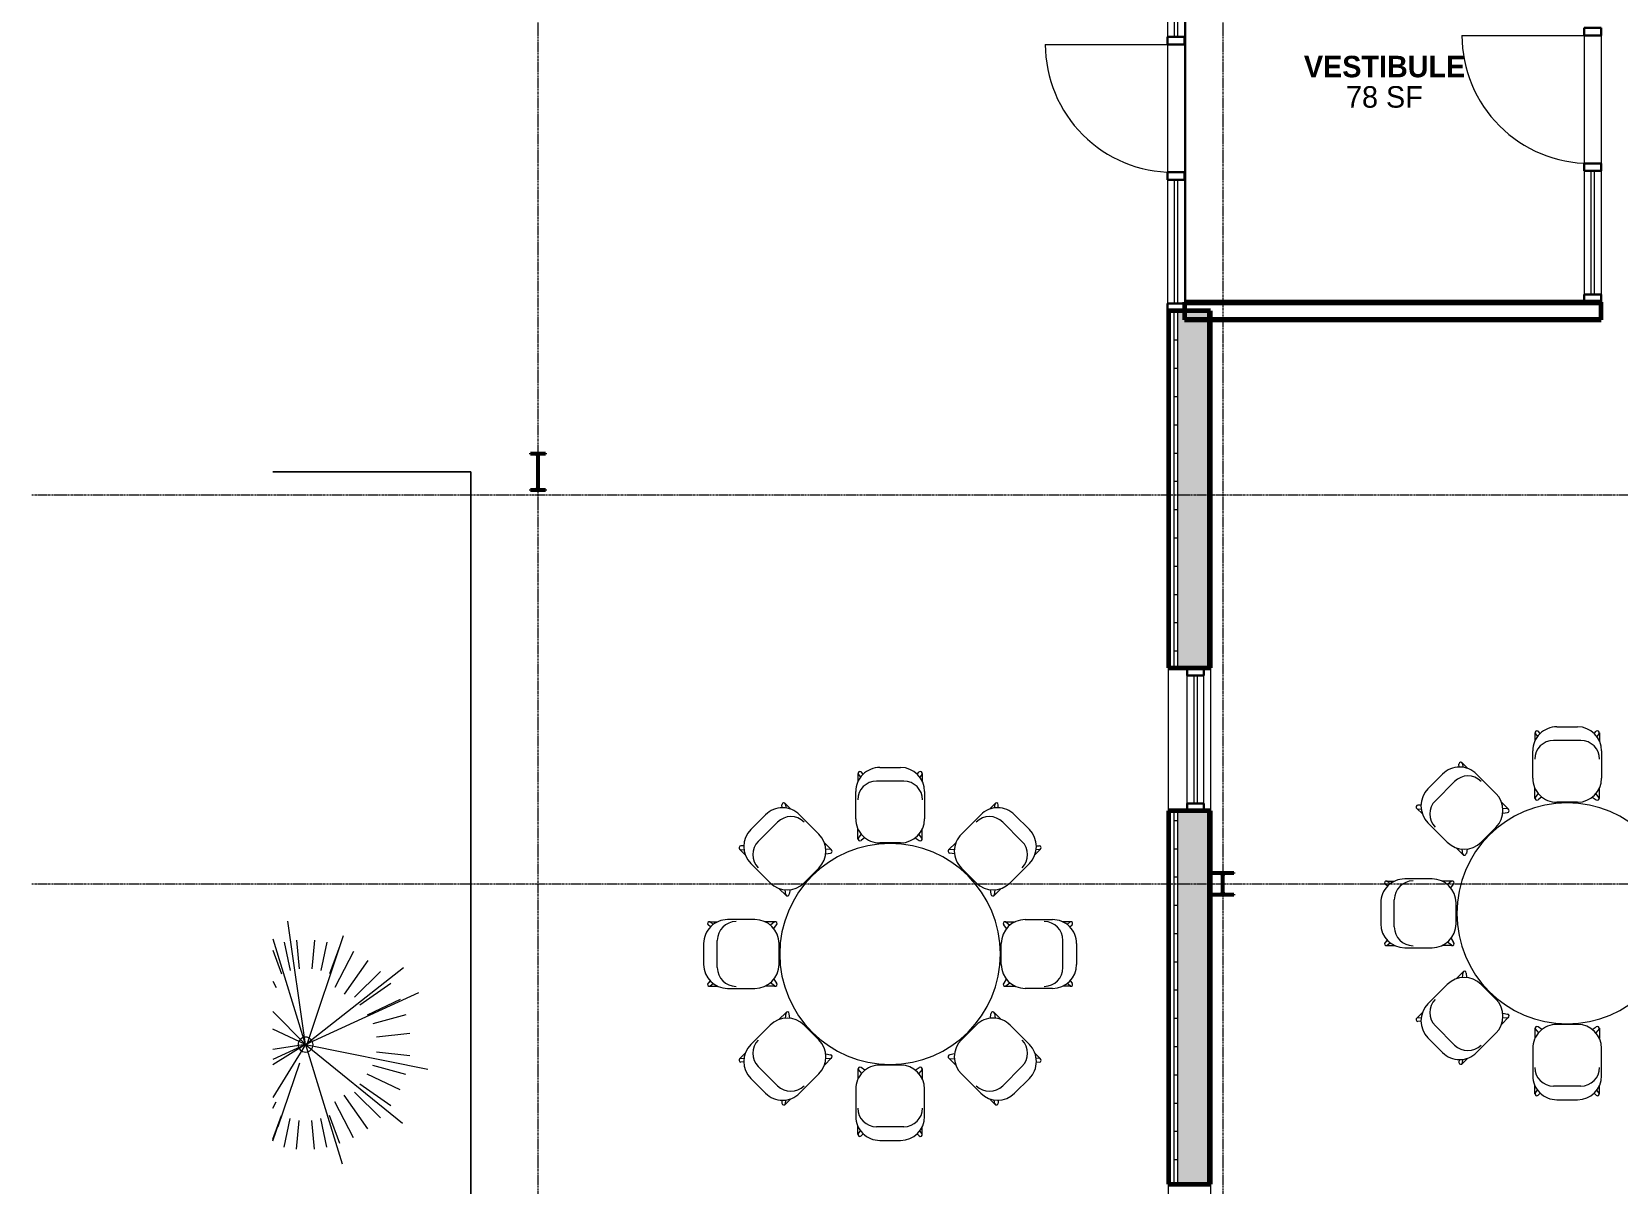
# Model space of a CAD drawing. Header units: inches. Extents: x 30 to 2293, y -1876 to -115.
# Drawn here: x 62 to 486, y -1358.8 to -1050.7 of the extents above; entities that cross this region are included whole.
import ezdxf

# ---------------------------------------------------------------- set-up
doc = ezdxf.new("R2010")
doc.units = ezdxf.units.IN
doc.header["$MEASUREMENT"] = 0
doc.linetypes.add('Grid Line 1_2_', pattern=[0.875, 0.5, -0.125, 0.125, -0.125])
for name, color, linetype, lineweight in [('A-AREA-IDEN', 2, 'Continuous', 9), ('A-DOOR', 31, 'Continuous', 18), ('A-GLAZ-CURT', 52, 'Continuous', 9), ('A-GLAZ-CWMG', 51, 'Continuous', 9), ('A-WALL', 113, 'Continuous', 18), ('A-WALL-PATT', 111, 'Continuous', 60), ('C-TOPO', 7, 'Continuous', 9), ('I-FURN', 30, 'Continuous', 9), ('I-FURN-PNLS', 30, 'Continuous', 9), ('I-WALL', 2, 'Continuous', 18), ('L-PLNT', 71, 'Continuous', 9), ('L-SITE-WALL', 31, 'Continuous', 18), ('S-COLS', 52, 'Continuous', 9), ('S-GRID', 1, 'Continuous', 9)]:
    doc.layers.add(name, color=color, linetype=linetype, lineweight=lineweight)
doc.styles.add('Century Gothic', font='GOTHIC.TTF', dxfattribs={"height": 5.748447})
doc.styles.add('Century Gothic_B', font='GOTHICB.TTF', dxfattribs={"height": 5.744479})
pattern_1 = [(45, (0, 0), (-6.335677, 6.335677), []), (45, (0, 9.6), (-6.335677, 6.335677), [])]
pattern_2 = [(0, (0, 0), (20.48, 5.12), [0.845, -14.515, 0.845, -14.515, -81.92]), (0, (0, 0), (20.48, 5.12), [-30.72, 0.845, -29.875, 0.845, -14.515, -35.84]), (0, (0, 0), (20.48, 5.12), [-76.8, 0.845, -9.395, 0.845, -24.755]), (120, (7.68, 2.56), (-14.67405, 15.1762), [0.845, -14.515, 0.845, -14.515, -81.92]), (120, (7.68, 2.56), (-14.67405, 15.1762), [-30.72, 0.845, -29.875, 0.845, -14.515, -35.84]), (120, (7.68, 2.56), (-14.67405, 15.1762), [-76.8, 0.845, -9.395, 0.845, -24.755]), (240, (10.24, 12.8), (-5.80595, -20.2962), [0.845, -14.515, 0.845, -14.515, -81.92]), (240, (10.24, 12.8), (-5.80595, -20.2962), [-30.72, 0.845, -29.875, 0.845, -14.515, -35.84]), (240, (10.24, 12.8), (-5.80595, -20.2962), [-76.8, 0.845, -9.395, 0.845, -24.755])]

# ---------------------------------------------------------------- blocks, each defined once
blk = doc.blocks.new('System Panel - Exterior Glazing-430040-Floor Plan - Office Annex')
at = {"layer": 'A-GLAZ-CURT', "color": 10, "lineweight": 18}
for p, q in [((16.53125, -0.25), (-16.53125, -0.25)), ((-16.53125, -0.25), (-16.53125, -1.25)), ((-16.53125, -1.25), (16.53125, -1.25)), ((16.53125, -1.25), (16.53125, -0.25))]:
    blk.add_line(p, q, dxfattribs=at)
at = {"layer": 'A-GLAZ-CURT', "color": 130}
for p, q in [((-16.53125, -1.25), (-16.53125, -0.25)), ((16.53125, -0.25), (16.53125, -1.25))]:
    blk.add_line(p, q, dxfattribs=at)
at = {"layer": 'A-GLAZ-CURT', "color": 254}
for p, q in [((16.53125, -0.25), (-16.53125, -0.25)), ((-16.53125, -1.25), (16.53125, -1.25))]:
    blk.add_line(p, q, dxfattribs=at)
blk = doc.blocks.new('Door_Single_Storefront - one-624149-Floor Plan - Office Annex')
at = {"layer": 'A-DOOR', "color": 10}
blk.add_line((-17.09375, -34.1875), (-17.09375, 0), dxfattribs=at)
blk.add_arc((-17.09375, 0), 34.1875, 270, 0, dxfattribs=at)
blk = doc.blocks.new('Rectangular Mullion - Exterior 2_ x 4_5_-624145-Floor Plan - Office Annex')
at = {"layer": 'A-GLAZ-CWMG', "color": 7}
for p, q in [((476.94, -1087.89), (476.94, -1120.95)), ((481.44, -1087.89), (481.44, -1120.95))]:
    blk.add_line(p, q, dxfattribs=at)
blk = doc.blocks.new('Rectangular Mullion - Exterior 2_ x 4_5_-430036-Floor Plan - Office Annex')
at = {"layer": 'A-GLAZ-CWMG', "color": 7}
for p, q in [((2041.31, -1489.46), (2041.31, -1455.27)), ((2045.81, -1489.46), (2045.81, -1455.27))]:
    blk.add_line(p, q, dxfattribs=at)
blk = doc.blocks.new('Rectangular Mullion - Exterior 2_ x 4_5_-626658-Floor Plan - Office Annex')
at = {"layer": 'A-GLAZ-CWMG', "color": 50, "lineweight": 30}
for p, q in [((0, 3), (-2, 3)), ((-2, 3), (-2, -1.5)), ((0, -1.5), (0, 3)), ((-2, -1.5), (0, -1.5))]:
    blk.add_line(p, q, dxfattribs=at)
blk = doc.blocks.new('Rectangular Mullion - Exterior 2_ x 4_5_-430038-Floor Plan - Office Annex')
at = {"layer": 'A-GLAZ-CWMG', "color": 50, "lineweight": 30}
for p, q in [((-1, 3), (1, 3)), ((-1, -1.5), (-1, 3)), ((1, 3), (1, -1.5)), ((1, -1.5), (-1, -1.5))]:
    blk.add_line(p, q, dxfattribs=at)
blk = doc.blocks.new('Rectangular Mullion - Exterior 2_ x 4_5_-V41-Floor Plan - Office Annex')
at = {"layer": 'A-GLAZ-CWMG', "color": 7}
for p, q in [((365.58, -1090.26), (365.58, -1123.33)), ((370.08, -1090.26), (370.08, -1122.95))]:
    blk.add_line(p, q, dxfattribs=at)
blk = doc.blocks.new('Rectangular Mullion - Exterior 2_ x 4_5_-653079-Floor Plan - Office Annex')
at = {"layer": 'A-GLAZ-CWMG', "color": 50, "lineweight": 30}
for p, q in [((0, 3), (-2, 3)), ((-2, 3), (-2, -1.5)), ((0, -1.5), (0, 3)), ((-2, -1.5), (0, -1.5))]:
    blk.add_line(p, q, dxfattribs=at)
blk = doc.blocks.new('System Panel - Exterior Glazing-637811-Floor Plan - Office Annex')
at = {"layer": 'A-GLAZ-CURT', "color": 10, "lineweight": 18}
for p, q in [((15.375, -0.25), (-15.375, -0.25)), ((-15.375, -0.25), (-15.375, -1.25)), ((-15.375, -1.25), (15.375, -1.25)), ((15.375, -1.25), (15.375, -0.25))]:
    blk.add_line(p, q, dxfattribs=at)
at = {"layer": 'A-GLAZ-CURT', "color": 130}
for p, q in [((-15.375, -1.25), (-15.375, -0.25)), ((15.375, -0.25), (15.375, -1.25))]:
    blk.add_line(p, q, dxfattribs=at)
at = {"layer": 'A-GLAZ-CURT', "color": 254}
for p, q in [((15.375, -0.25), (-15.375, -0.25)), ((-15.375, -1.25), (15.375, -1.25))]:
    blk.add_line(p, q, dxfattribs=at)
blk = doc.blocks.new('Rectangular Mullion - Exterior 2_ x 4_5_-637809-Floor Plan - Office Annex')
at = {"layer": 'A-GLAZ-CWMG', "color": 130}
blk.add_line((365.58, -1019.33), (365.81, -1019.33), dxfattribs=at)
at = {"layer": 'A-GLAZ-CWMG', "color": 7}
for p, q in [((365.58, -1021.33), (365.58, -1052.08)), ((370.08, -1021.33), (370.08, -1052.08))]:
    blk.add_line(p, q, dxfattribs=at)
blk = doc.blocks.new('RPC Shrub - Thevetia 5_-6_-V45-Floor Plan - Office Annex')
at = {"layer": 'L-PLNT', "color": 252}
for p, q in [((0, 0), (-13.93, 30.29)), ((0, 0), (6.52, 32.7)), ((0, 0), (-20.61, 26.21)), ((-7.96, 26.84), (-5.59, 18.01)), ((-2.95, 27.84), (-2.02, 18.97)), ((0, 0), (21.02, 25.88)), ((2.95, 27.84), (2.02, 18.97)), ((7.96, 26.84), (5.59, 18.01)), ((-16.33, 22.75), (-10.57, 14.53)), ((-12.09, 25.26), (-7.86, 16.43)), ((12.09, 25.26), (7.86, 16.43)), ((16.33, 22.75), (10.57, 14.53)), ((-19.56, 20.03), (-12.68, 13.05)), ((19.56, 20.03), (12.68, 13.05)), ((-24.88, 12.85), (-15.27, 7.81)), ((-22.54, 16.61), (-13.53, 10.3)), ((22.54, 16.61), (13.53, 10.3)), ((24.88, 12.85), (15.27, 7.81)), ((-29.1, 10.08), (0.46, 0.17)), ((-26.46, 9.16), (-18.94, 6.43)), ((0, 0), (31.86, 9.81)), ((26.46, 9.16), (18.94, 6.43)), ((-27.42, 5.69), (-19.78, 4.12)), ((27.42, 5.69), (19.78, 4.12)), ((0, 0), (-33, -4.76)), ((0, 0), (-28.22, -8.69)), ((-27.9, 2.4), (-20.28, 1.69)), ((0, 0), (-8.87, -8.71)), ((0, 0), (-4.12, -8.71)), ((0, 0), (4, -8.71)), ((0, 0), (1.26, -8.71)), ((0, 0), (5.42, -8.71)), ((0, 0), (14.08, -8.71)), ((27.9, 2.4), (20.28, 1.69)), ((-27.9, -2.4), (-20.28, -1.69)), ((-27.42, -5.69), (-19.78, -4.12)), ((4.91, -1.65), (22, -7.37)), ((27.42, -5.69), (19.78, -4.12)), ((27.9, -2.4), (20.28, -1.69)), ((-25.22, -8.71), (-18.94, -6.43)), ((-16.99, -8.71), (-15.27, -7.81)), ((16.99, -8.71), (15.27, -7.81)), ((25.22, -8.71), (18.94, -6.43)), ((25.68, -8.71), (20.84, -7.07))]:
    blk.add_line(p, q, dxfattribs=at)
for start, end in [(360, 180), (180, 360)]:
    blk.add_arc((0, 0), 2, start, end, dxfattribs=at)
blk = doc.blocks.new('Haworth_Pan-Table-Round - 59 dia-V38-Floor Plan - Office Annex')
at = {"layer": 'I-FURN-PNLS', "color": 7}
for start, end in [(90, 270), (270, 90)]:
    blk.add_arc((0, -0.16), 29.5, start, end, dxfattribs=at)
blk = doc.blocks.new('Haworth_Chair_Hi-Pad_Chair - Chair-V39-Floor Plan - Office Annex')
at = {"layer": 'I-FURN', "color": 7}
for p, q in [((-8.6, 8.78), (-8.6, 6.64)), ((-8.56, 8.6), (-7.91, 7.79)), ((-7.2, 8.58), (-7.76, 9.15)), ((2.78, 10.34), (-2.78, 10.34)), ((7.24, 8.54), (7.76, 9.15)), ((8.56, 8.6), (7.91, 7.79)), ((8.6, 8.78), (8.6, 6.64)), ((-3.63, 6.69), (3.63, 6.69)), ((-9.2, 3.92), (-9.2, -3.38)), ((9.2, -3.38), (9.2, 3.92)), ((-8.6, -8.78), (-8.6, -6.09)), ((-8.56, -8.6), (-7.69, -7.52)), ((-6.71, -8.46), (-7.76, -9.15)), ((6.78, -8.4), (7.76, -9.15)), ((8.56, -8.6), (7.69, -7.52)), ((8.6, -8.78), (8.6, -6.09)), ((-2.78, -9.8), (2.78, -9.8))]:
    blk.add_line(p, q, dxfattribs=at)
for centre, radius, start, end in [((-2.78, 3.92), 6.42, 90, 180), ((-8.1, 8.78), 0.502, 47.4599, 201.102), ((2.78, 3.92), 6.42, 360, 90), ((8.1, 8.78), 0.502, 338.898, 132.5401), ((-2.78, -3.38), 6.42, 180, 270), ((-2.78, -3.38), 6.42, 180, 270), ((-2.78, -3.38), 6.42, 180, 270), ((2.78, -3.38), 6.42, 270, 0), ((2.78, -3.38), 6.42, 270, 0), ((-8.1, -8.78), 0.502, 158.898, 312.5401), ((8.1, -8.78), 0.502, 227.4599, 21.102)]:
    blk.add_arc(centre, radius, start, end, dxfattribs=at)
for centre, start_param, end_param in [((-3.63, 1.69), 4.712389, 6.283185), ((3.63, 1.69), 3.141593, 4.712389)]:
    blk.add_ellipse(centre, major_axis=(-5.03, 0), ratio=0.994522, start_param=start_param, end_param=end_param, dxfattribs=at)
blk = doc.blocks.new('Haworth_Chair_Hi-Pad_Chair - Chair-V40-Floor Plan - Office Annex')
at = {"layer": 'I-FURN', "color": 7}
for p, q in [((-8.6, 8.78), (-8.6, 6.09)), ((-8.56, 8.6), (-7.69, 7.52)), ((-6.71, 8.46), (-7.76, 9.15)), ((-2.78, 9.8), (2.78, 9.8)), ((6.78, 8.4), (7.76, 9.15)), ((8.56, 8.6), (7.69, 7.52)), ((8.6, 8.78), (8.6, 6.09)), ((-9.2, -3.92), (-9.2, 3.38)), ((9.2, 3.38), (9.2, -3.92)), ((-8.6, -8.78), (-8.6, -6.64)), ((-8.56, -8.6), (-7.91, -7.79)), ((-3.63, -6.69), (3.63, -6.69)), ((8.56, -8.6), (7.91, -7.79)), ((8.6, -8.78), (8.6, -6.64)), ((-7.2, -8.58), (-7.76, -9.15)), ((2.78, -10.34), (-2.78, -10.34)), ((7.24, -8.54), (7.76, -9.15))]:
    blk.add_line(p, q, dxfattribs=at)
for centre, radius, start, end in [((-2.78, 3.38), 6.42, 90, 180), ((-2.78, 3.38), 6.42, 90, 180), ((-2.78, 3.38), 6.42, 90, 180), ((-8.1, 8.78), 0.502, 47.4599, 201.102), ((2.78, 3.38), 6.42, 360, 90), ((2.78, 3.38), 6.42, 360, 90), ((8.1, 8.78), 0.502, 338.898, 132.5401), ((-2.78, -3.92), 6.42, 180, 270), ((2.78, -3.92), 6.42, 270, 0), ((-8.1, -8.78), 0.502, 158.898, 312.5401), ((8.1, -8.78), 0.502, 227.4599, 21.102)]:
    blk.add_arc(centre, radius, start, end, dxfattribs=at)
for centre, start_param, end_param in [((-3.63, -1.69), 3.141593, 4.712389), ((3.63, -1.69), 4.712389, 6.283185)]:
    blk.add_ellipse(centre, major_axis=(5.03, 0), ratio=0.994522, start_param=start_param, end_param=end_param, dxfattribs=at)
blk = doc.blocks.new('Rectangular Mullion - Exterior 2_ x 4_5_-607528-Floor Plan - Office Annex')
at = {"layer": 'A-GLAZ-CWMG', "color": 50, "lineweight": 30}
for p, q in [((-1, 1.5), (1, 1.5)), ((-1, -3), (-1, 1.5)), ((1, 1.5), (1, -3)), ((1, -3), (-1, -3))]:
    blk.add_line(p, q, dxfattribs=at)
blk = doc.blocks.new('System Panel - Exterior Glazing-607532-Floor Plan - Office Annex')
at = {"layer": 'A-GLAZ-CURT', "color": 10, "lineweight": 18}
for p, q in [((17.09375, 1.25), (-17.09375, 1.25)), ((-17.09375, 1.25), (-17.09375, 0.25)), ((-17.09375, 0.25), (17.09375, 0.25)), ((17.09375, 0.25), (17.09375, 1.25))]:
    blk.add_line(p, q, dxfattribs=at)
at = {"layer": 'A-GLAZ-CURT', "color": 130}
for p, q in [((-17.09375, 0.25), (-17.09375, 1.25)), ((17.09375, 1.25), (17.09375, 0.25))]:
    blk.add_line(p, q, dxfattribs=at)
at = {"layer": 'A-GLAZ-CURT', "color": 254}
for p, q in [((17.09375, 1.25), (-17.09375, 1.25)), ((-17.09375, 0.25), (17.09375, 0.25))]:
    blk.add_line(p, q, dxfattribs=at)
blk = doc.blocks.new('Rectangular Mullion - Exterior 2_ x 4_5_-435687-Floor Plan - Office Annex')
at = {"layer": 'A-GLAZ-CWMG', "color": 7}
for p, q in [((1188.75, -1530.09), (1154.56, -1530.09)), ((1188.75, -1534.59), (1154.56, -1534.59))]:
    blk.add_line(p, q, dxfattribs=at)
blk = doc.blocks.new('Open Source Metal Building_Exterior_rvt-1-Floor Plan - Office Annex')
at = {"layer": 'A-WALL-PATT', "lineweight": 9}
h = blk.add_hatch(dxfattribs=at)
h.set_pattern_fill('FP_3', style=0, pattern_type=2)
h.set_pattern_definition([(0, (0, 0), (0, 7.554), []), (90, (0, 0), (-7.554, 5e-16), [])])
h.paths.add_polyline_path([(368.31, -1453.21), (368.31, -1396.95), (367.31, -1396.95), (367.31, -1453.21)], flags=0)
h.paths.add_polyline_path([(367.31, -1358.77), (368.31, -1358.77), (368.31, -1258.95), (367.31, -1258.95), (367.31, -1329.39)], flags=0)
h.paths.add_polyline_path([(367.31, -1220.77), (368.31, -1220.77), (368.31, -1125.33), (367.31, -1125.33), (367.31, -1179.37)], flags=0)
h.paths.add_polyline_path([(368.31, -1015.83), (368.31, -1004.85), (367.31, -1004.85), (367.31, -1015.83)], flags=0)
h.paths.add_polyline_path([(368.31, -1001.35), (368.31, -697.46), (367.31, -697.46), (367.31, -1001.35)], flags=0)
h = blk.add_hatch(dxfattribs=at)
h.set_pattern_fill('FP_2', color=8, style=0, pattern_type=2)
h.set_pattern_definition([(161.57, (0.32, 0.32), (-2.5604962, -0.0005374), [0, -18.214, 2.022, 0]), (18.43, (-0.32, 0.32), (-2.5604962, 0.0005374), [0, -18.214, 2.022, 0]), (108.43, (0.32, 0.32), (1.2792209, -6.40087673), [6.07, -14.166]), (71.57, (-0.32, 0.32), (1.2792209, 6.40087673), [6.07, -14.166])])
h.paths.add_polyline_path([(376.31, -1453.21), (376.31, -1396.95), (368.31, -1396.95), (368.31, -1453.21)], flags=0)
h.paths.add_polyline_path([(376.31, -1358.77), (376.31, -1258.95), (368.31, -1258.95), (368.31, -1358.77)], flags=0)
h.paths.add_polyline_path([(376.31, -1220.77), (376.31, -1125.33), (368.31, -1125.33), (368.31, -1220.77)], flags=0)
h.paths.add_polyline_path([(370.67, -1019.33), (376.31, -1019.33), (376.31, -696.46), (368.31, -696.46), (368.31, -1019.33)], flags=0)
h = blk.add_hatch(dxfattribs=at)
h.set_pattern_fill('FP_1', style=0, pattern_type=2)
h.set_pattern_definition(pattern_2)
h.paths.add_polyline_path([(481.44, -1123.58), (481.44, -1122.95), (370.08, -1122.95), (370.08, -1123.58), (386.95, -1123.58)], flags=0)
h = blk.add_hatch(dxfattribs=at)
h.set_pattern_fill('FP_1', style=0, pattern_type=2)
h.set_pattern_definition(pattern_2)
h.paths.add_polyline_path([(481.44, -1127.7), (481.44, -1127.08), (370.08, -1127.08), (370.08, -1127.7), (386.95, -1127.7)], flags=0)
at = {"layer": 'S-COLS'}
h = blk.add_hatch(dxfattribs=at)
h.set_pattern_fill('FP_4', color=256, style=0, pattern_type=2)
h.set_pattern_definition(pattern_1)
h.paths.add_polyline_path([(199.31, -1173.34), (199.31, -1173.07), (197.97, -1173.07), (197.59, -1172.91), (197.43, -1172.52), (197.43, -1164.15), (197.59, -1163.76), (197.97, -1163.61), (199.31, -1163.61), (199.31, -1163.34), (195.31, -1163.34), (195.31, -1163.61), (196.65, -1163.61), (197.04, -1163.76), (197.2, -1164.15), (197.2, -1172.52), (197.04, -1172.91), (196.65, -1173.07), (195.31, -1173.07), (195.31, -1173.34)], flags=0)
h = blk.add_hatch(dxfattribs=at)
h.set_pattern_fill('FP_4', color=256, style=0, pattern_type=2)
h.set_pattern_definition(pattern_1)
h.paths.add_polyline_path([(377.32, -1281.46), (383.31, -1281.46), (383.31, -1281.2), (380.92, -1281.2), (380.57, -1281.05), (380.43, -1280.71), (380.43, -1276.22), (380.57, -1275.87), (380.92, -1275.73), (383.31, -1275.73), (383.31, -1275.47), (377.32, -1275.47), (377.32, -1275.73), (379.71, -1275.73), (380.05, -1275.87), (380.2, -1276.22), (380.2, -1280.71), (380.05, -1281.05), (379.71, -1281.2), (377.32, -1281.2)], flags=0)
at = {"layer": 'A-WALL', "color": 10}
for p, q in [((370.08, -1123.58), (481.44, -1123.58)), ((367.31, -1220.77), (367.31, -1125.33)), ((368.31, -1220.77), (368.31, -1125.33)), ((370.08, -1127.08), (481.44, -1127.08)), ((376.31, -1220.77), (376.31, -1125.33)), ((367.31, -1358.77), (367.31, -1258.95)), ((368.31, -1358.77), (368.31, -1258.95)), ((376.31, -1358.77), (376.31, -1258.95))]:
    blk.add_line(p, q, dxfattribs=at)
at = {"layer": 'C-TOPO'}
for p, q in [((370.44, -1122.95), (370.44, -1019.33)), ((179.41, -1168.34), (126.49, -1168.34)), ((126.49, -1168.34), (179.41, -1168.34)), ((179.41, -1710.71), (179.41, -1168.34)), ((179.41, -1168.34), (179.41, -1710.71))]:
    blk.add_line(p, q, dxfattribs=at)
at = {"layer": 'I-WALL', "color": 250, "lineweight": 60}
for p, q in [((481.44, -1122.95), (370.08, -1122.95)), ((370.08, -1122.95), (370.08, -1127.7)), ((481.44, -1127.7), (481.44, -1122.95)), ((370.08, -1127.7), (481.44, -1127.7))]:
    blk.add_line(p, q, dxfattribs=at)
at = {"layer": 'L-SITE-WALL', "color": 250, "lineweight": 60}
for p, q in [((365.81, -1125.33), (365.81, -1220.77)), ((377.06, -1125.33), (365.81, -1125.33)), ((377.06, -1220.77), (377.06, -1125.33)), ((365.81, -1220.77), (377.06, -1220.77)), ((365.81, -1258.95), (365.81, -1358.77)), ((377.06, -1258.95), (365.81, -1258.95)), ((377.06, -1358.77), (377.06, -1258.95)), ((365.81, -1358.77), (377.06, -1358.77))]:
    blk.add_line(p, q, dxfattribs=at)
at = {"layer": 'L-SITE-WALL', "color": 10}
for p, q in [((365.81, -1258.95), (365.81, -1220.77)), ((377.06, -1220.77), (377.06, -1258.95)), ((365.81, -1396.95), (365.81, -1358.77)), ((377.06, -1358.77), (377.06, -1396.95))]:
    blk.add_line(p, q, dxfattribs=at)
at = {"layer": 'S-COLS', "color": 90, "lineweight": 40}
for p, q in [((199.31, -1163.34), (195.31, -1163.34)), ((195.31, -1163.34), (195.31, -1163.61)), ((195.31, -1163.61), (196.65, -1163.61)), ((197.2, -1164.15), (197.2, -1172.52)), ((197.43, -1172.52), (197.43, -1164.15)), ((197.97, -1163.61), (199.31, -1163.61)), ((199.31, -1163.61), (199.31, -1163.34)), ((196.65, -1173.07), (195.31, -1173.07)), ((195.31, -1173.07), (195.31, -1173.34)), ((195.31, -1173.34), (199.31, -1173.34)), ((199.31, -1173.07), (197.97, -1173.07)), ((199.31, -1173.34), (199.31, -1173.07)), ((383.31, -1275.47), (377.32, -1275.47)), ((377.32, -1275.47), (377.32, -1275.73)), ((377.32, -1275.73), (379.71, -1275.73)), ((380.2, -1276.22), (380.2, -1280.71)), ((380.43, -1280.71), (380.43, -1276.22)), ((380.92, -1275.73), (383.31, -1275.73)), ((383.31, -1275.73), (383.31, -1275.47)), ((379.71, -1281.2), (377.32, -1281.2)), ((377.32, -1281.2), (377.32, -1281.46)), ((377.32, -1281.46), (383.31, -1281.46)), ((383.31, -1281.2), (380.92, -1281.2)), ((383.31, -1281.46), (383.31, -1281.2))]:
    blk.add_line(p, q, dxfattribs=at)
for centre, radius, start, end in [((196.65, -1164.15), 0.543, 0, 90), ((197.97, -1164.15), 0.543, 90, 180), ((196.65, -1172.52), 0.543, 270, 0), ((197.97, -1172.52), 0.543, 180, 270), ((379.71, -1276.22), 0.49, 0, 90), ((380.92, -1276.22), 0.49, 90, 180), ((379.71, -1280.71), 0.49, 270, 0), ((380.92, -1280.71), 0.49, 180, 270)]:
    blk.add_arc(centre, radius, start, end, dxfattribs=at)
at = {"layer": 'S-GRID', "linetype": 'Grid Line 1_2_'}
for p, q in [((197.31, -114.83), (197.31, -1843.89)), ((380.31, -114.83), (380.31, -1843.89)), ((62.02, -1174.46), (2260.57, -1174.46)), ((62.02, -1278.46), (2260.57, -1278.46))]:
    blk.add_line(p, q, dxfattribs=at)
at = {"lineweight": 9}
for name, p in [('Rectangular Mullion - Exterior 2_ x 4_5_-637809-Floor Plan - Office Annex', (0, 0)), ('Rectangular Mullion - Exterior 2_ x 4_5_-624145-Floor Plan - Office Annex', (0, 0)), ('Rectangular Mullion - Exterior 2_ x 4_5_-V41-Floor Plan - Office Annex', (0, 0)), ('Haworth_Pan-Table-Round - 59 dia-V38-Floor Plan - Office Annex', (291.43, -1297.05))]:
    blk.add_blockref(name, p, dxfattribs=at)
for name, p, rotation in [('System Panel - Exterior Glazing-637811-Floor Plan - Office Annex', (367.08, -1036.7), 89.9999999999999), ('Door_Single_Storefront - one-624149-Floor Plan - Office Annex', (367.08, -1071.17), 269.9999999999999), ('Rectangular Mullion - Exterior 2_ x 4_5_-430036-Floor Plan - Office Annex', (2411.39, -2543.54), 180), ('Door_Single_Storefront - one-624149-Floor Plan - Office Annex', (478.44, -1068.79), 269.9999999999999), ('Rectangular Mullion - Exterior 2_ x 4_5_-430036-Floor Plan - Office Annex', (2522.75, -2541.16), 180), ('System Panel - Exterior Glazing-430040-Floor Plan - Office Annex', (478.44, -1104.42), 89.9999999999999), ('System Panel - Exterior Glazing-430040-Floor Plan - Office Annex', (367.08, -1106.79), 89.9999999999999), ('Rectangular Mullion - Exterior 2_ x 4_5_-653079-Floor Plan - Office Annex', (367.08, -1125.33), 269.9999999999999), ('Rectangular Mullion - Exterior 2_ x 4_5_-626658-Floor Plan - Office Annex', (478.44, -1122.95), 269.9999999999999), ('Rectangular Mullion - Exterior 2_ x 4_5_-435687-Floor Plan - Office Annex', (1905.4, -68.21), 269.9999999999994), ('System Panel - Exterior Glazing-607532-Floor Plan - Office Annex', (372.31, -1239.86), 269.9999999999994), ('Haworth_Chair_Hi-Pad_Chair - Chair-V40-Floor Plan - Office Annex', (291.43, -1257.71), 180), ('Haworth_Chair_Hi-Pad_Chair - Chair-V39-Floor Plan - Office Annex', (263.5, -1269.28), 44.99999999999977), ('Haworth_Chair_Hi-Pad_Chair - Chair-V40-Floor Plan - Office Annex', (319.36, -1269.28), 135.0000000000003), ('RPC Shrub - Thevetia 5_-6_-V45-Floor Plan - Office Annex', (135.2, -1321.45), 269.9999999999999), ('Haworth_Chair_Hi-Pad_Chair - Chair-V39-Floor Plan - Office Annex', (251.93, -1297.21), 89.99999999999972), ('Haworth_Chair_Hi-Pad_Chair - Chair-V40-Floor Plan - Office Annex', (330.93, -1297.21), 90.00000000000007), ('Haworth_Chair_Hi-Pad_Chair - Chair-V39-Floor Plan - Office Annex', (263.5, -1325.14), 134.9999999999999), ('Haworth_Chair_Hi-Pad_Chair - Chair-V40-Floor Plan - Office Annex', (319.36, -1325.14), 45.00000000000013), ('Haworth_Chair_Hi-Pad_Chair - Chair-V39-Floor Plan - Office Annex', (291.43, -1336.71), 180)]:
    blk.add_blockref(name, p, dxfattribs=dict(at, rotation=rotation))
at = {"lineweight": 9, "extrusion": (0, 0, -1)}
for name, p, rotation in [('Rectangular Mullion - Exterior 2_ x 4_5_-430038-Floor Plan - Office Annex', (-478.44, -1050.7), 90.0000000000001), ('Rectangular Mullion - Exterior 2_ x 4_5_-430038-Floor Plan - Office Annex', (-367.08, -1053.08), 90.0000000000001), ('Rectangular Mullion - Exterior 2_ x 4_5_-430038-Floor Plan - Office Annex', (-367.08, -1089.26), 90.0000000000001), ('Rectangular Mullion - Exterior 2_ x 4_5_-430038-Floor Plan - Office Annex', (-478.44, -1086.89), 90.0000000000001), ('Rectangular Mullion - Exterior 2_ x 4_5_-607528-Floor Plan - Office Annex', (-372.31, -1221.77), 270.0000000000006), ('Rectangular Mullion - Exterior 2_ x 4_5_-607528-Floor Plan - Office Annex', (-372.31, -1257.95), 270.0000000000006)]:
    blk.add_blockref(name, p, dxfattribs=dict(at, rotation=rotation))
blk = doc.blocks.new('Haworth_Pan-Table-Round - 59 dia-336015-Floor Plan - Office Annex')
at = {"layer": 'I-FURN-PNLS'}
for start, end in [(90, 270), (270, 90)]:
    blk.add_arc((0, -0.16), 29.5, start, end, dxfattribs=at)
blk = doc.blocks.new('Haworth_Chair_Hi-Pad_Chair - Chair-336017-Floor Plan - Office Annex')
at = {"layer": 'I-FURN'}
for p, q in [((-8.6, 8.78), (-8.6, 6.64)), ((-8.56, 8.6), (-7.91, 7.79)), ((-7.2, 8.58), (-7.76, 9.15)), ((2.78, 10.34), (-2.78, 10.34)), ((7.24, 8.54), (7.76, 9.15)), ((8.56, 8.6), (7.91, 7.79)), ((8.6, 8.78), (8.6, 6.64)), ((-3.63, 6.69), (3.63, 6.69)), ((-9.2, 3.92), (-9.2, -3.38)), ((9.2, -3.38), (9.2, 3.92)), ((-8.6, -8.78), (-8.6, -6.09)), ((-8.56, -8.6), (-7.69, -7.52)), ((-6.71, -8.46), (-7.76, -9.15)), ((6.78, -8.4), (7.76, -9.15)), ((8.56, -8.6), (7.69, -7.52)), ((8.6, -8.78), (8.6, -6.09)), ((-2.78, -9.8), (2.78, -9.8))]:
    blk.add_line(p, q, dxfattribs=at)
for centre, radius, start, end in [((-2.78, 3.92), 6.42, 90, 180), ((-8.1, 8.78), 0.502, 47.4599, 201.102), ((2.78, 3.92), 6.42, 360, 90), ((8.1, 8.78), 0.502, 338.898, 132.5401), ((-2.78, -3.38), 6.42, 180, 270), ((-2.78, -3.38), 6.42, 180, 270), ((-2.78, -3.38), 6.42, 180, 270), ((2.78, -3.38), 6.42, 270, 0), ((2.78, -3.38), 6.42, 270, 0), ((-8.1, -8.78), 0.502, 158.898, 312.5401), ((8.1, -8.78), 0.502, 227.4599, 21.102)]:
    blk.add_arc(centre, radius, start, end, dxfattribs=at)
for centre, start_param, end_param in [((-3.63, 1.69), 4.712389, 6.283185), ((3.63, 1.69), 3.141593, 4.712389)]:
    blk.add_ellipse(centre, major_axis=(-5.03, 0), ratio=0.994522, start_param=start_param, end_param=end_param, dxfattribs=at)
blk = doc.blocks.new('Haworth_Chair_Hi-Pad_Chair - Chair-336027-Floor Plan - Office Annex')
at = {"layer": 'I-FURN'}
for p, q in [((-8.6, 8.78), (-8.6, 6.09)), ((-8.56, 8.6), (-7.69, 7.52)), ((-6.71, 8.46), (-7.76, 9.15)), ((-2.78, 9.8), (2.78, 9.8)), ((6.78, 8.4), (7.76, 9.15)), ((8.56, 8.6), (7.69, 7.52)), ((8.6, 8.78), (8.6, 6.09)), ((-9.2, -3.92), (-9.2, 3.38)), ((9.2, 3.38), (9.2, -3.92)), ((-8.6, -8.78), (-8.6, -6.64)), ((-8.56, -8.6), (-7.91, -7.79)), ((-3.63, -6.69), (3.63, -6.69)), ((8.56, -8.6), (7.91, -7.79)), ((8.6, -8.78), (8.6, -6.64)), ((-7.2, -8.58), (-7.76, -9.15)), ((2.78, -10.34), (-2.78, -10.34)), ((7.24, -8.54), (7.76, -9.15))]:
    blk.add_line(p, q, dxfattribs=at)
for centre, radius, start, end in [((-2.78, 3.38), 6.42, 90, 180), ((-2.78, 3.38), 6.42, 90, 180), ((-2.78, 3.38), 6.42, 90, 180), ((-8.1, 8.78), 0.502, 47.4599, 201.102), ((2.78, 3.38), 6.42, 360, 90), ((2.78, 3.38), 6.42, 360, 90), ((8.1, 8.78), 0.502, 338.898, 132.5401), ((-2.78, -3.92), 6.42, 180, 270), ((2.78, -3.92), 6.42, 270, 0), ((-8.1, -8.78), 0.502, 158.898, 312.5401), ((8.1, -8.78), 0.502, 227.4599, 21.102)]:
    blk.add_arc(centre, radius, start, end, dxfattribs=at)
for centre, start_param, end_param in [((-3.63, -1.69), 3.141593, 4.712389), ((3.63, -1.69), 4.712389, 6.283185)]:
    blk.add_ellipse(centre, major_axis=(5.03, 0), ratio=0.994522, start_param=start_param, end_param=end_param, dxfattribs=at)

msp = doc.modelspace()

# ---------------------------------------------------------------- block references
at = {"layer": 'I-FURN'}
for name, p, rotation in [('Haworth_Chair_Hi-Pad_Chair - Chair-336027-Floor Plan - Office Annex', (472.37, -1246.84), 180), ('Haworth_Chair_Hi-Pad_Chair - Chair-336017-Floor Plan - Office Annex', (444.44, -1258.41), 44.99999999999977), ('Haworth_Chair_Hi-Pad_Chair - Chair-336017-Floor Plan - Office Annex', (432.87, -1286.34), 89.99999999999972), ('Haworth_Chair_Hi-Pad_Chair - Chair-336017-Floor Plan - Office Annex', (444.44, -1314.27), 134.9999999999999), ('Haworth_Chair_Hi-Pad_Chair - Chair-336017-Floor Plan - Office Annex', (472.37, -1325.84), 180)]:
    msp.add_blockref(name, p, dxfattribs=dict(at, rotation=rotation))
at = {"layer": 'I-FURN-PNLS'}
msp.add_blockref('Haworth_Pan-Table-Round - 59 dia-336015-Floor Plan - Office Annex', (472.37, -1286.19), dxfattribs=at)

# ---------------------------------------------------------------- texts
at = {"layer": 'A-AREA-IDEN', "attachment_point": 2}
for s, insert, char_height, width, line_spacing_factor, style in [('VESTIBULE', (423.57, -1057.14), 5.744, 44.208, 0.984796, 'Century Gothic_B'), ('78 SF', (423.52, -1065.25), 5.748, 22.392, 0.984117, 'Century Gothic')]:
    msp.add_mtext(s, dxfattribs=dict(at, insert=insert, char_height=char_height, width=width, line_spacing_factor=line_spacing_factor, style=style))

# ---------------------------------------------------------------- next in the draw order: block references
at = {"lineweight": 5}
msp.add_blockref('Open Source Metal Building_Exterior_rvt-1-Floor Plan - Office Annex', (0, 0), dxfattribs=at)

doc.saveas('drawing.dxf')
